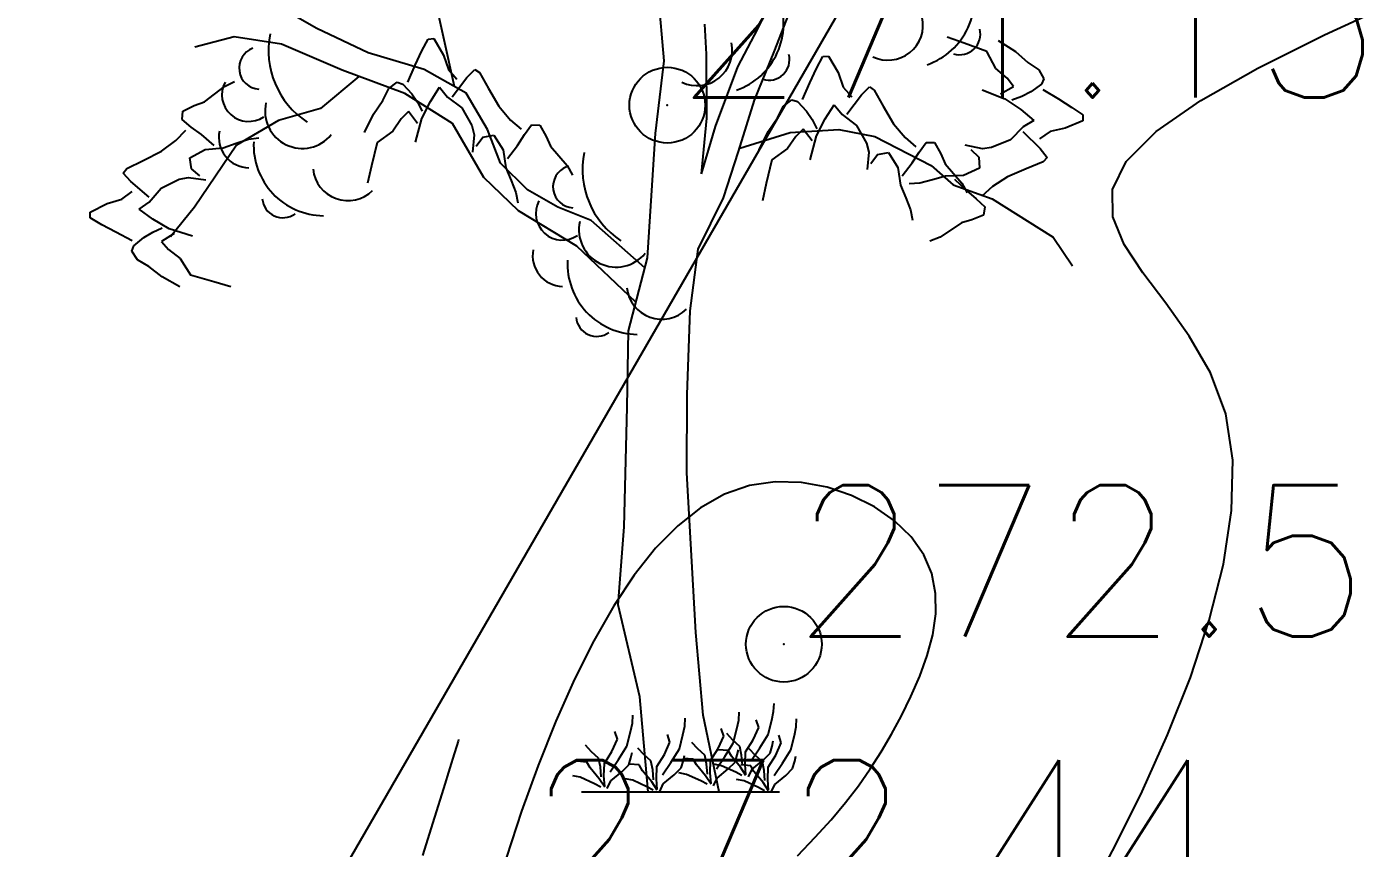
# Model space of a CAD drawing. Header units: millimetres. Extents: x 524954 to 526204, y 9523489 to 9524010.
# Drawn here: x 525392.54 to 525401.4, y 9523759.93 to 9523765.35 of the extents above; entities that cross this region are included whole.
import ezdxf

# ---------------------------------------------------------------- set-up
doc = ezdxf.new("R2010")
doc.units = ezdxf.units.MM
doc.header["$PDMODE"] = 32
doc.header["$PDSIZE"] = 0.5
doc.linetypes.add('ACAD_ISO12W100', pattern=[21, 12, -3, 0, -3, 0, -3])
for name, color, linetype in [('Arbre', 34, 'ACAD_ISO12W100'), ('Bord Fleuve', 4, 'ACAD_ISO12W100'), ('CN_01_00', 3, 'Continuous'), ('CN_02_00', 4, 'Continuous'), ('TopoAlt', 3, 'Continuous'), ('TOPOJIS', 7, 'Continuous')]:
    doc.layers.add(name, color=color, linetype=linetype)
doc.styles.add('Simplex 1.0', font='Simplex.shx', dxfattribs={"width": 0.99, "height": 1})

# ---------------------------------------------------------------- blocks, each defined once
blk = doc.blocks.new('TCPOINT M')
at = {"color": 0}
blk.add_point((0, 0), dxfattribs=at)
at = {"layer": 'TopoAlt', "style": 'Simplex 1.0', "width": 0.99}
blk.add_attdef('ALT', (0.15, 0.15), '', height=1, dxfattribs=at)
blk = doc.blocks.new('v088')
at = {"linetype": 'Continuous'}
for p, q in [((-0.1073, 4.8293), (-0.1646, 5.4873)), ((0.5102, 5.0412), (0.6713, 5.3679)), ((-1.5592, 4.9668), (-1.6346, 5.3011)), ((-2.4003, 5.0425), (-2.6206, 5.1685)), ((0.6191, 4.888), (0.7312, 5.1764)), ((0.1717, 4.8724), (0.1613, 5.0712)), ((-2.9464, 4.9876), (-3.2062, 4.92)), ((-2.6344, 4.9381), (-2.9464, 4.9876)), ((-2.0611, 4.8817), (-2.4003, 5.0425)), ((-1.4917, 4.6586), (-1.5592, 4.9668)), ((0.3786, 4.7897), (0.5102, 5.0412)), ((-2.2328, 4.7662), (-2.6344, 4.9381)), ((-1.6919, 4.7713), (-2.0611, 4.8817)), ((0.489, 4.5681), (0.6191, 4.888)), ((-0.1657, 4.3492), (-0.1073, 4.8293)), ((0.1743, 4.4496), (0.1717, 4.8724)), ((0.2314, 4.3948), (0.3786, 4.7897)), ((-2.1227, 4.7254), (-2.3768, 4.5144)), ((-1.8192, 4.6131), (-2.2328, 4.7662)), ((-1.415, 4.6154), (-1.6919, 4.7713)), ((-1.5041, 4.4145), (-1.8192, 4.6131)), ((-1.2732, 4.3758), (-1.415, 4.6154)), ((0.3841, 4.2301), (0.489, 4.5681)), ((-2.655, 4.434), (-2.9315, 4.2727)), ((-2.3768, 4.5144), (-2.655, 4.434)), ((0.1384, 4.0819), (0.1743, 4.4496)), ((-1.2976, 4.0581), (-1.5041, 4.4145)), ((-1.1877, 4.1537), (-1.2732, 4.3758)), ((-0.2169, 3.5272), (-0.1657, 4.3492)), ((0.1384, 4.0819), (0.2314, 4.3948)), ((0.3911, 4.2526), (0.7235, 4.3553)), ((0.7235, 4.3553), (1.0465, 4.3745)), ((1.0465, 4.3745), (1.2838, 4.3297)), ((-2.9315, 4.2727), (-3.209, 3.8627)), ((1.2838, 4.3297), (1.6547, 4.1385)), ((0.2848, 3.9233), (0.3841, 4.2301)), ((-1.0099, 3.9771), (-1.1877, 4.1537)), ((1.6547, 4.1385), (1.8004, 4.0109)), ((-1.0692, 3.839), (-1.2976, 4.0581)), ((1.8004, 4.0109), (2.0573, 3.9168)), ((-0.8085, 3.8631), (-1.0099, 3.9771)), ((0.1177, 3.584), (0.2848, 3.9233)), ((2.0573, 3.9168), (2.4606, 3.664)), ((-3.209, 3.8627), (-3.3666, 3.6666)), ((-0.6849, 3.6045), (-1.0692, 3.839)), ((-0.589, 3.7744), (-0.8085, 3.8631)), ((-0.2343, 3.4611), (-0.589, 3.7744)), ((2.4606, 3.664), (2.589, 3.4739)), ((-0.2941, 3.234), (-0.6849, 3.6045)), ((0.064, 3.1786), (0.1177, 3.584)), ((-0.3436, 3.0457), (-0.2169, 3.5272)), ((0.0445, 2.6247), (0.064, 3.1786)), ((-0.3518, 2.5418), (-0.3436, 3.0457)), ((0.0429, 2.1085), (0.0445, 2.6247)), ((-0.3726, 1.7516), (-0.3518, 2.5418)), ((0.1022, 1.0525), (0.0429, 2.1085)), ((-0.4115, 1.2346), (-0.3726, 1.7516)), ((-0.2683, 0.6281), (-0.4115, 1.2346)), ((0.151, 0.5063), (0.1022, 1.0525)), ((-0.2127, 0), (-0.2683, 0.6281)), ((0.2565, 0), (0.151, 0.5063)), ((-0.6539, 0), (0.6539, 0))]:
    blk.add_line(p, q, dxfattribs=at)
at = {"color": 3, "linetype": 'Continuous'}
for p, q in [((-1.7068, 4.8945), (-1.6668, 4.9726)), ((-1.6668, 4.9726), (-1.6283, 4.976)), ((-1.6283, 4.976), (-1.5645, 4.8667)), ((1.8724, 4.9461), (1.762, 4.9854)), ((2.0987, 4.9642), (2.2113, 4.8904)), ((-1.7514, 4.7999), (-1.7068, 4.8945)), ((2.0224, 4.89), (1.8724, 4.9461)), ((2.0834, 4.7783), (2.0224, 4.89)), ((2.2113, 4.8904), (2.2929, 4.8185)), ((-1.8008, 4.6887), (-1.7514, 4.7999)), ((-1.5645, 4.8667), (-1.5307, 4.7714)), ((0.8993, 4.7791), (0.9393, 4.8572)), ((0.9393, 4.8572), (0.9778, 4.8606)), ((0.9778, 4.8606), (1.0416, 4.7513)), ((2.2929, 4.8185), (2.3654, 4.7691)), ((-1.5307, 4.7714), (-1.4755, 4.7074)), ((-1.5083, 4.5916), (-1.4112, 4.7196)), ((-1.4112, 4.7196), (-1.3587, 4.7727)), ((-1.3587, 4.7727), (-1.3272, 4.7513)), ((-1.3272, 4.7513), (-1.2679, 4.6451)), ((0.8546, 4.6845), (0.8993, 4.7791)), ((1.0416, 4.7513), (1.0754, 4.656)), ((2.1569, 4.7135), (2.0834, 4.7783)), ((2.1989, 4.6584), (2.1569, 4.7135)), ((2.3654, 4.7691), (2.4, 4.7096)), ((2.4, 4.7096), (2.383, 4.6739)), ((-3.1435, 4.5571), (-3.0095, 4.66)), ((-3.0095, 4.66), (-2.9439, 4.6918)), ((-1.9657, 4.5674), (-1.9257, 4.6454)), ((-1.9257, 4.6454), (-1.871, 4.6871)), ((-1.871, 4.6871), (-1.8334, 4.6747)), ((-1.8334, 4.6747), (-1.7744, 4.6115)), ((-1.7744, 4.6115), (-1.7365, 4.5561)), ((-1.6512, 4.5605), (-1.5907, 4.6542)), ((-1.5907, 4.6542), (-1.5392, 4.5896)), ((-1.2679, 4.6451), (-1.1988, 4.529)), ((0.8053, 4.5733), (0.8546, 4.6845)), ((1.0754, 4.656), (1.1306, 4.592)), ((1.1948, 4.6042), (1.2474, 4.6573)), ((1.2474, 4.6573), (1.2789, 4.6359)), ((1.2789, 4.6359), (1.3382, 4.5297)), ((1.9921, 4.6376), (2.1424, 4.5777)), ((2.1133, 4.6106), (2.1989, 4.6584)), ((2.3129, 4.6232), (2.2532, 4.5924)), ((2.383, 4.6739), (2.3129, 4.6232)), ((2.3928, 4.6398), (2.497, 4.577)), ((-3.2867, 4.4956), (-3.2101, 4.5328)), ((-3.2101, 4.5328), (-3.1435, 4.5571)), ((-2.0269, 4.4774), (-1.9657, 4.5674)), ((-1.7365, 4.5561), (-1.7054, 4.4954)), ((-1.7081, 4.4479), (-1.6512, 4.5605)), ((-1.5392, 4.5896), (-1.4434, 4.5178)), ((-1.1988, 4.529), (-1.1228, 4.4377)), ((0.6404, 4.452), (0.6804, 4.53)), ((0.6804, 4.53), (0.7351, 4.5718)), ((0.7351, 4.5718), (0.7727, 4.5593)), ((0.7727, 4.5593), (0.8317, 4.4961)), ((0.9549, 4.4451), (1.0154, 4.5388)), ((1.0154, 4.5388), (1.0668, 4.4742)), ((1.0978, 4.4762), (1.1948, 4.6042)), ((1.3382, 4.5297), (1.4072, 4.4136)), ((2.1424, 4.5777), (2.247, 4.5072)), ((2.2532, 4.5924), (2.1892, 4.5691)), ((2.497, 4.577), (2.5853, 4.5209)), ((2.5853, 4.5209), (2.6578, 4.4715)), ((-3.2911, 4.4407), (-3.2867, 4.4956)), ((-3.2303, 4.3905), (-3.2911, 4.4407)), ((-2.0862, 4.3565), (-2.0269, 4.4774)), ((-1.8447, 4.4455), (-1.8998, 4.3645)), ((-1.7952, 4.494), (-1.8447, 4.4455)), ((-1.7371, 4.415), (-1.7952, 4.494)), ((-1.7488, 4.2914), (-1.7081, 4.4479)), ((-1.4434, 4.5178), (-1.3781, 4.401)), ((-1.1228, 4.4377), (-1.0524, 4.3767)), ((0.5791, 4.362), (0.6404, 4.452)), ((0.8317, 4.4961), (0.8696, 4.4407)), ((0.8696, 4.4407), (0.9007, 4.38)), ((0.898, 4.3325), (0.9549, 4.4451)), ((1.0668, 4.4742), (1.1627, 4.4024)), ((2.247, 4.5072), (2.3325, 4.4356)), ((2.3325, 4.4356), (2.262, 4.3926)), ((2.6564, 4.4329), (2.5401, 4.3831)), ((2.6578, 4.4715), (2.6564, 4.4329)), ((-3.3314, 4.3035), (-3.2664, 4.3702)), ((-3.1617, 4.3413), (-3.2303, 4.3905)), ((-1.8998, 4.3645), (-2.0031, 4.2901)), ((-1.3781, 4.401), (-1.3629, 4.3412)), ((-1.0302, 4.3418), (-0.9835, 4.4054)), ((-0.9835, 4.4054), (-0.9285, 4.4041)), ((-0.9285, 4.4041), (-0.8869, 4.3298)), ((0.5199, 4.2411), (0.5791, 4.362)), ((0.8109, 4.3786), (0.7614, 4.3301)), ((0.869, 4.2996), (0.8109, 4.3786)), ((1.1627, 4.4024), (1.228, 4.2856)), ((1.4072, 4.4136), (1.4833, 4.3223)), ((2.262, 4.3926), (2.1788, 4.3064)), ((2.2601, 4.3616), (2.3751, 4.2494)), ((2.4412, 4.3615), (2.371, 4.3146)), ((2.5401, 4.3831), (2.4412, 4.3615)), ((-3.4268, 4.2328), (-3.3314, 4.3035)), ((-3.0788, 4.2707), (-3.1617, 4.3413)), ((-3.1373, 4.2436), (-3.0186, 4.2553)), ((-3.0186, 4.2553), (-2.9333, 4.2859)), ((-2.9333, 4.2859), (-2.8514, 4.3121)), ((-2.8514, 4.3121), (-2.7828, 4.3211)), ((-2.0031, 4.2901), (-2.0401, 4.1343)), ((-1.3629, 4.3412), (-1.3723, 4.2259)), ((-1.3485, 4.2656), (-1.3049, 4.3248)), ((-1.3049, 4.3248), (-1.2331, 4.3384)), ((-1.2331, 4.3384), (-1.1715, 4.2405)), ((-1.1411, 4.1837), (-1.0754, 4.2705)), ((-1.0754, 4.2705), (-1.0302, 4.3418)), ((-0.8869, 4.3298), (-0.8589, 4.2646)), ((-0.8589, 4.2646), (-0.7485, 4.1368)), ((0.7614, 4.3301), (0.7063, 4.2491)), ((0.8572, 4.176), (0.898, 4.3325)), ((1.228, 4.2856), (1.2432, 4.2258)), ((1.4833, 4.3223), (1.5536, 4.2613)), ((1.5759, 4.2264), (1.6226, 4.29)), ((1.6226, 4.29), (1.6776, 4.2887)), ((1.6776, 4.2887), (1.7191, 4.2144)), ((1.9936, 4.2484), (1.8803, 4.2721)), ((2.0548, 4.2561), (1.9936, 4.2484)), ((2.1788, 4.3064), (2.0548, 4.2561)), ((-3.6561, 4.1174), (-3.5467, 4.1705)), ((-3.5467, 4.1705), (-3.4268, 4.2328)), ((-3.2386, 4.1877), (-3.1373, 4.2436)), ((-3.2291, 4.1152), (-3.2386, 4.1877)), ((-1.1715, 4.2405), (-1.153, 4.1227)), ((0.603, 4.1747), (0.566, 4.0189)), ((0.7063, 4.2491), (0.603, 4.1747)), ((1.2432, 4.2258), (1.2338, 4.1105)), ((1.2576, 4.1502), (1.3011, 4.2094)), ((1.3011, 4.2094), (1.373, 4.223)), ((1.373, 4.223), (1.4346, 4.1251)), ((1.5307, 4.1551), (1.5759, 4.2264)), ((1.7191, 4.2144), (1.7472, 4.1493)), ((1.9168, 4.2436), (1.9701, 4.193)), ((1.9701, 4.193), (1.9747, 4.12)), ((2.3751, 4.2494), (2.4212, 4.1906)), ((2.4212, 4.1906), (2.396, 4.1621)), ((-3.6793, 4.0872), (-3.6561, 4.1174)), ((-3.6294, 4.0317), (-3.6793, 4.0872)), ((-3.1725, 4.0683), (-3.2291, 4.1152)), ((-2.0401, 4.1343), (-2.0653, 4.0199)), ((-1.153, 4.1227), (-1.1176, 4.0393)), ((-0.7485, 4.1368), (-0.7129, 4.0731)), ((1.4346, 4.1251), (1.4531, 4.0073)), ((1.465, 4.0683), (1.5307, 4.1551)), ((1.7472, 4.1493), (1.8576, 4.0214)), ((1.9747, 4.12), (1.8699, 4.071)), ((2.2833, 4.1164), (2.1595, 4.0623)), ((2.396, 4.1621), (2.2833, 4.1164)), ((-3.5071, 3.9275), (-3.6294, 4.0317)), ((-3.4297, 3.988), (-3.3093, 4.0465)), ((-3.3093, 4.0465), (-3.2488, 4.0583)), ((-3.2488, 4.0583), (-3.1342, 4.0423)), ((-1.1176, 4.0393), (-1.0867, 3.9591)), ((0.566, 4.0189), (0.5407, 3.9045)), ((1.4531, 4.0073), (1.4885, 3.9239)), ((1.5801, 4.0219), (1.511, 4.0175)), ((1.6636, 4.0426), (1.5801, 4.0219)), ((1.7506, 4.0673), (1.6636, 4.0426)), ((1.8699, 4.071), (1.7506, 4.0673)), ((1.8097, 4.0479), (1.8877, 3.9719)), ((1.8576, 4.0214), (1.8932, 3.9577)), ((2.0595, 3.9982), (1.9902, 3.936)), ((2.1595, 4.0623), (2.0595, 3.9982)), ((-3.785, 3.8871), (-3.6878, 3.9154)), ((-3.6878, 3.9154), (-3.6208, 3.9668)), ((-3.5069, 3.8964), (-3.4297, 3.988)), ((-1.0867, 3.9591), (-1.0738, 3.891)), ((1.4885, 3.9239), (1.5194, 3.8437)), ((1.8877, 3.9719), (1.9528, 3.9182)), ((1.9528, 3.9182), (2.0102, 3.864)), ((-3.8977, 3.8297), (-3.785, 3.8871)), ((-3.8965, 3.791), (-3.8977, 3.8297)), ((-3.5743, 3.8488), (-3.5069, 3.8964)), ((-3.4842, 3.783), (-3.5743, 3.8488)), ((1.5194, 3.8437), (1.5323, 3.7756)), ((2.0102, 3.864), (2.002, 3.8096)), ((-3.8209, 3.7466), (-3.8965, 3.791)), ((-3.729, 3.6966), (-3.8209, 3.7466)), ((-3.4847, 3.6976), (-3.4223, 3.7252)), ((-3.3751, 3.7197), (-3.4842, 3.783)), ((1.855, 3.7579), (1.7144, 3.6642)), ((1.9231, 3.7776), (1.855, 3.7579)), ((2.002, 3.8096), (1.9231, 3.7776)), ((-3.6208, 3.641), (-3.729, 3.6966)), ((-3.6087, 3.6076), (-3.5422, 3.6629)), ((-3.5422, 3.6629), (-3.4847, 3.6976)), ((-3.3439, 3.6889), (-3.4261, 3.6355)), ((-3.4261, 3.6355), (-3.3805, 3.5833)), ((-3.2212, 3.6701), (-3.3751, 3.7197)), ((1.7144, 3.6642), (1.6468, 3.6368)), ((-3.6232, 3.5708), (-3.6087, 3.6076)), ((-3.5847, 3.5138), (-3.6232, 3.5708)), ((-3.3805, 3.5833), (-3.3028, 3.5236)), ((-3.5091, 3.4694), (-3.5847, 3.5138)), ((-3.4228, 3.4031), (-3.5091, 3.4694)), ((-3.3028, 3.5236), (-3.2344, 3.4162)), ((-3.3055, 3.337), (-3.4228, 3.4031)), ((-3.2344, 3.4162), (-3.081, 3.3703)), ((-3.081, 3.3703), (-2.9682, 3.3386)), ((0.6155, 0.5313), (0.6179, 0.5842)), ((-0.3294, 0.3967), (-0.3173, 0.4544)), ((-0.3173, 0.4544), (-0.3149, 0.5073)), ((0.0288, 0.4351), (0.0313, 0.488)), ((0.3726, 0.4159), (0.3847, 0.4736)), ((0.3847, 0.4736), (0.3871, 0.5265)), ((0.5169, 0.4255), (0.5001, 0.476)), ((0.5794, 0.3798), (0.6034, 0.4736)), ((0.6034, 0.4736), (0.6155, 0.5313)), ((0.7645, 0.4303), (0.7669, 0.4832)), ((-0.4159, 0.3486), (-0.4327, 0.3991)), ((-0.3534, 0.3029), (-0.3294, 0.3967)), ((-0.0697, 0.3294), (-0.0865, 0.3798)), ((-0.0072, 0.2837), (0.0168, 0.3774)), ((0.0168, 0.3774), (0.0288, 0.4351)), ((0.25, 0.2861), (0.2861, 0.3678)), ((0.2861, 0.3678), (0.2693, 0.4183)), ((0.3462, 0.3414), (0.3053, 0.3847)), ((0.3486, 0.3221), (0.3726, 0.4159)), ((0.4808, 0.3438), (0.5169, 0.4255)), ((0.5241, 0.2909), (0.5794, 0.3798)), ((0.6659, 0.3246), (0.6491, 0.375)), ((0.7285, 0.2789), (0.7525, 0.3726)), ((0.7525, 0.3726), (0.7645, 0.4303)), ((-0.5866, 0.2645), (-0.6275, 0.3077)), ((-0.5025, 0.1875), (-0.452, 0.2669)), ((-0.452, 0.2669), (-0.4159, 0.3486)), ((-0.4087, 0.214), (-0.3534, 0.3029)), ((-0.2404, 0.2452), (-0.2813, 0.2885)), ((-0.1058, 0.2476), (-0.0697, 0.3294)), ((-0.0625, 0.1947), (-0.0072, 0.2837)), ((0.1154, 0.2837), (0.0745, 0.327)), ((0.1611, 0.2428), (0.1154, 0.2837)), ((0.1995, 0.2068), (0.25, 0.2861)), ((0.3149, 0.2741), (0.25, 0.2789)), ((0.2933, 0.2332), (0.3486, 0.3221)), ((0.3366, 0.2356), (0.3149, 0.2741)), ((0.3919, 0.3005), (0.3462, 0.3414)), ((0.375, 0.2452), (0.3823, 0.2789)), ((0.4039, 0.2428), (0.3919, 0.3005)), ((0.4303, 0.2645), (0.4808, 0.3438)), ((0.4953, 0.2404), (0.4544, 0.2837)), ((0.4688, 0.2092), (0.5241, 0.2909)), ((0.5914, 0.2548), (0.6058, 0.3029)), ((0.6058, 0.3029), (0.6131, 0.3366)), ((0.6299, 0.2428), (0.6659, 0.3246)), ((0.6732, 0.1899), (0.7285, 0.2789)), ((-0.6179, 0.1971), (-0.6828, 0.2019)), ((-0.5962, 0.1587), (-0.6179, 0.1971)), ((-0.5409, 0.2236), (-0.5866, 0.2645)), ((-0.5289, 0.1659), (-0.5409, 0.2236)), ((-0.5049, 0.1058), (-0.5025, 0.1875)), ((-0.464, 0.1322), (-0.4087, 0.214)), ((-0.3871, 0.1322), (-0.3414, 0.1779)), ((-0.3414, 0.1779), (-0.327, 0.226)), ((-0.2717, 0.1779), (-0.3366, 0.1827)), ((-0.327, 0.226), (-0.3197, 0.2596)), ((-0.25, 0.1394), (-0.2717, 0.1779)), ((-0.1947, 0.2043), (-0.2404, 0.2452)), ((-0.1827, 0.1467), (-0.1947, 0.2043)), ((-0.1563, 0.1683), (-0.1058, 0.2476)), ((-0.1178, 0.113), (-0.0625, 0.1947)), ((0.0048, 0.1587), (0.0192, 0.2068)), ((0.0192, 0.2068), (0.0264, 0.2404)), ((0.0841, 0.2164), (0.0192, 0.2212)), ((0.1058, 0.1779), (0.0841, 0.2164)), ((0.1659, 0.1058), (0.1058, 0.1779)), ((0.1731, 0.1851), (0.1611, 0.2428)), ((0.1779, 0.1178), (0.1731, 0.1851)), ((0.1971, 0.125), (0.1995, 0.2068)), ((0.2717, 0.1731), (0.2212, 0.1827)), ((0.238, 0.1515), (0.2933, 0.2332)), ((0.3149, 0.1515), (0.3606, 0.1971)), ((0.3967, 0.1635), (0.3366, 0.2356)), ((0.3606, 0.1971), (0.375, 0.2452)), ((0.464, 0.1731), (0.3991, 0.1779)), ((0.4087, 0.1755), (0.4039, 0.2428)), ((0.4279, 0.1827), (0.4303, 0.2645)), ((0.4327, 0.113), (0.4279, 0.1827)), ((0.4736, 0.1491), (0.5457, 0.2092)), ((0.5409, 0.1995), (0.4953, 0.2404)), ((0.5529, 0.1418), (0.5409, 0.1995)), ((0.5457, 0.2092), (0.5914, 0.2548)), ((0.5794, 0.1635), (0.6299, 0.2428)), ((0.6179, 0.1082), (0.6732, 0.1899)), ((0.7405, 0.1539), (0.7549, 0.2019)), ((0.7549, 0.2019), (0.7621, 0.2356)), ((-0.6611, 0.0962), (-0.7116, 0.1058)), ((-0.5674, 0.0529), (-0.6611, 0.0962)), ((-0.5361, 0.0865), (-0.5962, 0.1587)), ((-0.5241, 0.0986), (-0.5289, 0.1659)), ((-0.5001, 0.0361), (-0.5049, 0.1058)), ((-0.4592, 0.0721), (-0.3871, 0.1322)), ((-0.1899, 0.0673), (-0.25, 0.1394)), ((-0.1779, 0.0793), (-0.1827, 0.1467)), ((-0.1587, 0.0865), (-0.1563, 0.1683)), ((-0.113, 0.0529), (-0.0409, 0.113)), ((-0.0409, 0.113), (0.0048, 0.1587)), ((0.0409, 0.1154), (-0.0096, 0.125)), ((0.1346, 0.0721), (0.0409, 0.1154)), ((0.2019, 0.0505), (0.1659, 0.1058)), ((0.2019, 0.0553), (0.1971, 0.125)), ((0.2188, 0.0409), (0.2428, 0.0914)), ((0.2428, 0.0914), (0.3149, 0.1515)), ((0.3654, 0.1298), (0.2717, 0.1731)), ((0.4063, 0.1082), (0.3654, 0.1298)), ((0.4327, 0.1082), (0.3967, 0.1635)), ((0.4496, 0.0986), (0.4736, 0.1491)), ((0.4856, 0.1346), (0.464, 0.1731)), ((0.5457, 0.0625), (0.4856, 0.1346)), ((0.5578, 0.0745), (0.5529, 0.1418)), ((0.577, 0.0817), (0.5794, 0.1635)), ((0.6227, 0.0481), (0.6948, 0.1082)), ((0.6948, 0.1082), (0.7405, 0.1539)), ((-0.5265, 0.0313), (-0.5674, 0.0529)), ((-0.5001, 0.0313), (-0.5361, 0.0865)), ((-0.4832, 0.0216), (-0.4592, 0.0721)), ((-0.3149, 0.0769), (-0.3654, 0.0865)), ((-0.2212, 0.0337), (-0.3149, 0.0769)), ((-0.1803, 0.012), (-0.2212, 0.0337)), ((-0.1539, 0.012), (-0.1899, 0.0673)), ((-0.1539, 0.0168), (-0.1587, 0.0865)), ((-0.137, 0.0024), (-0.113, 0.0529)), ((0.1755, 0.0505), (0.1346, 0.0721)), ((0.4207, 0.0721), (0.3702, 0.0817)), ((0.5145, 0.0288), (0.4207, 0.0721)), ((0.5554, 0.0072), (0.5145, 0.0288)), ((0.5818, 0.0072), (0.5457, 0.0625)), ((0.5818, 0.012), (0.577, 0.0817)), ((0.5986, -0.0024), (0.6227, 0.0481))]:
    blk.add_line(p, q, dxfattribs=at)
for centre, major_axis, start_param, end_param in [((1.4749, 5.2432), (0.3298, 0.3298), 4.265936, 5.872819), ((0.2152, 5.0749), (-0.3298, 0.3298), 2.69514, 4.302022), ((1.3699, 5.0654), (-0.1641, 0.1641), 1.908121, 4.146545), ((-2.1547, 4.8961), (-0.3995, 0.3995), 0.587708, 1.773422), ((1.844, 5.0056), (-0.0964, 0.0964), 2.051824, 4.174223), ((-2.774, 4.7815), (-0.099, 0.099), -0.421529, 2.292047), ((0.1101, 4.8971), (-0.1641, 0.1641), 1.908121, 4.146545), ((0.5842, 4.8373), (0.0964, 0.0964), 3.62262, 5.745019), ((-2.8514, 4.6047), (-0.1246, 0.1246), 0.293965, 2.957824), ((-2.4968, 4.4965), (0.1741, 0.1741), 2.133893, 4.816631), ((-2.8441, 4.3258), (-0.1445, 0.1445), 0.590553, 2.325666), ((-2.352, 4.2724), (0.3298, 0.3298), 2.307735, 3.914618), ((-0.0823, 4.1124), (0.3995, 0.3995), 2.158504, 3.344219), ((-2.1954, 4.1377), (0.1641, 0.1641), 2.463212, 4.701636), ((-0.7016, 3.9977), (0.099, 0.099), 1.149268, 3.862844), ((-2.6253, 3.929), (0.0964, 0.0964), 2.435534, 4.557933), ((-0.779, 3.821), (0.1246, 0.1246), 1.864761, 4.52862), ((-0.4244, 3.7128), (0.1741, 0.1741), 2.133893, 4.816631), ((-0.7718, 3.542), (-0.1445, 0.1445), 0.590553, 2.325666), ((-0.2796, 3.4886), (0.3298, 0.3298), 2.307735, 3.914618), ((-0.1231, 3.3539), (0.1641, 0.1641), 2.463212, 4.701636), ((-0.5529, 3.1452), (0.0964, 0.0964), 2.435534, 4.557933)]:
    blk.add_ellipse(centre, major_axis=major_axis, ratio=1, start_param=start_param, end_param=end_param, dxfattribs=at)

msp = doc.modelspace()

# ---------------------------------------------------------------- hatches: boundary and pattern name
at = {"layer": 'Bord Fleuve', "ltscale": 0.5}
h = msp.add_hatch(dxfattribs=at)
h.set_pattern_fill('ANSI33', color=135, scale=2, angle=15, style=0)
edge = h.paths.add_edge_path()
edge.add_line((525439.3507, 9523820.3804), (525429.4285, 9523796.0204))
edge.add_line((525429.4285, 9523796.0204), (525428.8842, 9523788.1014))
edge.add_line((525428.8842, 9523788.1014), (525428.3528, 9523783.6129))
edge.add_line((525428.3528, 9523783.6129), (525432.3447, 9523771.0442))
edge.add_line((525432.3447, 9523771.0442), (525425.1553, 9523761.3956))
edge.add_line((525425.1553, 9523761.3956), (525425.603, 9523757.8565))
edge.add_line((525425.603, 9523757.8565), (525425.3921, 9523752.7675))
edge.add_line((525425.3921, 9523752.7675), (525425.5312, 9523737.2692))
edge.add_line((525425.5312, 9523737.2692), (525420.1733, 9523734.2416))
edge.add_line((525420.1733, 9523734.2416), (525409.2311, 9523730.8373))
edge.add_line((525409.2311, 9523730.8373), (525403.1497, 9523725.2617))
edge.add_line((525403.1497, 9523725.2617), (525399.3115, 9523719.2787))
edge.add_line((525399.3115, 9523719.2787), (525398.4707, 9523717.2039))
edge.add_line((525398.4707, 9523717.2039), (525387.3234, 9523716.7674))
edge.add_line((525387.3234, 9523716.7674), (525379.7428, 9523715.4168))
edge.add_line((525439.3507, 9523820.3804), (525412.0291, 9523831.392))
edge.add_line((525412.0291, 9523831.392), (525397.6744, 9523844.8293))
edge.add_line((525397.6744, 9523844.8293), (525370.0416, 9523852.8917))
edge.add_line((525370.0416, 9523852.8917), (525354.138, 9523871.2241))
edge.add_line((525335.0465, 9523740.9341), (525335.464, 9523745.7879))
edge.add_line((525335.464, 9523745.7879), (525334.8238, 9523749.4829))
edge.add_line((525334.8238, 9523749.4829), (525332.9783, 9523755.8789))
edge.add_line((525332.9783, 9523755.8789), (525332.0897, 9523761.9372))
edge.add_line((525332.0897, 9523761.9372), (525333.4824, 9523768.6592))
edge.add_line((525333.4824, 9523768.6592), (525335.7546, 9523783.4262))
edge.add_line((525335.7546, 9523783.4262), (525345.5673, 9523814.1674))
edge.add_line((525345.5673, 9523814.1674), (525355.2016, 9523841.7229))
edge.add_line((525355.2016, 9523841.7229), (525358.1589, 9523858.2542))
edge.add_line((525358.1589, 9523858.2542), (525357.8909, 9523860.4348))
edge.add_line((525357.8909, 9523860.4348), (525354.138, 9523871.2241))
edge.add_line((525335.0725, 9523740.9319), (525368.6438, 9523722.0724))
edge.add_line((525368.6438, 9523722.0724), (525369.7487, 9523720.9808))
edge.add_line((525369.7487, 9523720.9808), (525379.7428, 9523715.4168))

# ---------------------------------------------------------------- linework, layer by layer
at = {"layer": 'CN_01_00', "elevation": 271, "flags": 128}
for points in [[(525399.5399, 9523759.5977), (525399.7229, 9523759.9394), (525399.9014, 9523760.2999), (525400.0692, 9523760.673), (525400.2191, 9523761.0521), (525400.3441, 9523761.4301), (525400.4371, 9523761.8002), (525400.4909, 9523762.1554), (525400.4986, 9523762.4889), (525400.453, 9523762.7938), (525400.3518, 9523763.0653), (525400.2123, 9523763.3071), (525400.0562, 9523763.525), (525399.9055, 9523763.725), (525399.7821, 9523763.9128), (525399.7079, 9523764.0943), (525399.7048, 9523764.2753), (525399.7948, 9523764.4617), (525399.9932, 9523764.658), (525400.2891, 9523764.8638), (525400.6654, 9523765.0773), (525401.1045, 9523765.2966), (525401.5892, 9523765.52)], [(525395.3875, 9523760.6432), (525395.387, 9523760.6417), (525395.3838, 9523760.6312), (525395.3749, 9523760.6027), (525395.3578, 9523760.5473), (525395.3294, 9523760.456), (525395.2872, 9523760.3197), (525395.2282, 9523760.1295), (525395.1498, 9523759.8764)]]:
    msp.add_lwpolyline(points, dxfattribs=at)
at = {"layer": 'CN_02_00', "elevation": 272, "flags": 128}
msp.add_lwpolyline([(525397.6243, 9523759.8753), (525397.7414, 9523759.9968), (525397.8465, 9523760.1132), (525397.9412, 9523760.2261), (525398.027, 9523760.3372), (525398.1054, 9523760.4484), (525398.1779, 9523760.5613), (525398.2461, 9523760.6776), (525398.3114, 9523760.7993), (525398.3746, 9523760.9273), (525398.4326, 9523761.0604), (525398.4816, 9523761.1968), (525398.5179, 9523761.3347), (525398.5376, 9523761.4721), (525398.5369, 9523761.6073), (525398.512, 9523761.7385), (525398.459, 9523761.8637), (525398.3755, 9523761.9809), (525398.2651, 9523762.0872), (525398.1326, 9523762.1795), (525397.9827, 9523762.2546), (525397.8204, 9523762.3093), (525397.6506, 9523762.3406), (525397.478, 9523762.3453), (525397.3076, 9523762.3202), (525397.1433, 9523762.263), (525396.9856, 9523762.174), (525396.8341, 9523762.0546), (525396.6882, 9523761.9058), (525396.5476, 9523761.7289), (525396.4119, 9523761.525), (525396.2805, 9523761.2954), (525396.1531, 9523761.0412), (525396.0297, 9523760.7646), (525396.0297, 9523760.7646), (525395.9122, 9523760.4716), (525395.8031, 9523760.1693), (525395.7046, 9523759.8647)], dxfattribs=at)

# ---------------------------------------------------------------- block references
at = {"layer": 'Arbre'}
msp.add_blockref('v088', (525396.8523, 9523760.2968), dxfattribs=at)
at = {"layer": 'TOPOJIS'}
ref = msp.add_blockref('TCPOINT M', (525396.7655, 9523764.8329, 271.15), dxfattribs=at)
ref.add_attrib('ALT', '271.15', (525396.8155, 9523764.8829, 271.15), dxfattribs={"layer": 'TopoAlt', "height": 1, "style": 'Simplex 1.0', "width": 0.99})
ref = msp.add_blockref('TCPOINT M', (525397.5351, 9523761.2722, 272.55), dxfattribs=at)
ref.add_attrib('ALT', '272.55', (525397.5851, 9523761.3222, 272.55), dxfattribs={"layer": 'TopoAlt', "height": 1, "style": 'Simplex 1.0', "width": 0.99})
ref = msp.add_blockref('TCPOINT M', (525395.7792, 9523759.457, 272.44), dxfattribs=at)
ref.add_attrib('ALT', '272.44', (525395.8292, 9523759.507, 272.44), dxfattribs={"layer": 'TopoAlt', "height": 1, "style": 'Simplex 1.0', "width": 0.99})

doc.saveas('drawing.dxf')
